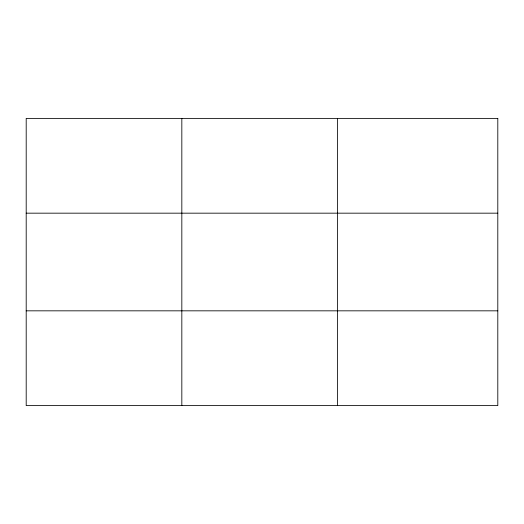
<?xml version="1.0" encoding="UTF-8"?>
<svg xmlns="http://www.w3.org/2000/svg" width="524" height="524" viewBox="0 0 524 524"><rect width="100%" height="100%" fill="white"/><g stroke="black" fill="none" stroke-linecap="round" stroke-linejoin="round"><path stroke-width="0.79" d="M181.828 118.391L181.828 405.609M337.456 118.391L337.456 405.609M26.2 213.17L497.8 213.17M26.2 310.83L497.8 310.83M497.8 118.391L497.8 405.609L26.2 405.609L26.2 118.391L497.8 118.391"/></g></svg>
